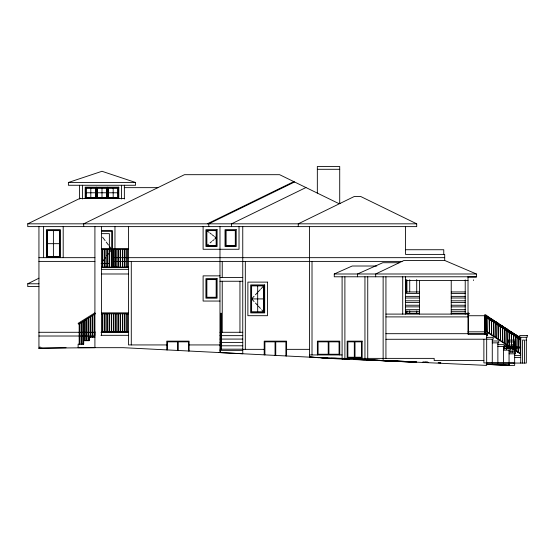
<?xml version="1.0" encoding="UTF-8"?>
<svg xmlns="http://www.w3.org/2000/svg" width="555" height="555" viewBox="0 0 555 555"><rect width="100%" height="100%" fill="white"/><g stroke="black" fill="none" stroke-linecap="round" stroke-linejoin="round"><path stroke-width="0.83" d="M509.06 362.921L509.06 365.398L514.658 365.398L514.658 353.632M485.861 316.322L485.542 316.815L520.867 339.875M103.14 260.801L105.54 257.596M107.004 255.64L108.489 253.656M109.37 252.483L111.701 249.375L109.37 246.26M40.057 346.882L38.94 348.2L94.912 347.68L94.912 226.62M254.093 301.573L251.616 298.909L254.093 296.238M255.446 294.781L257.229 292.86M258.207 291.805L260.357 289.495M261.079 288.718L263.743 285.846L251.616 285.846L251.616 311.966L263.743 311.966L263.743 285.846M206.842 245.539L216.173 245.539L216.173 230.616L206.842 230.616L206.842 245.539L208.458 244.214M210.095 242.875L211.642 241.605M212.565 240.849L213.869 239.781M214.709 239.094L216.173 237.894L214.521 236.603M506.264 349.046L509.06 347.062M506.743 348.894L509.587 347.035L520.722 347.035M508.158 348.901L510.01 347.687L509.587 347.035M95.155 313.79L78.616 324.127L78.123 323.336L94.884 312.86L95.231 313.79M38.94 286.581L27.75 286.581L27.75 283.785L38.94 278.187M298.257 226.62L298.257 223.825L354.222 196.525L360.75 196.525L416.715 223.825L416.715 226.62L27.75 226.62L27.75 223.825L80.274 198.204M207.306 223.825L293.824 181.624M294.559 181.984L208.784 223.825L208.784 226.62M305.951 187.541L231.56 223.825L231.56 226.62M476.412 276.785L334.263 276.785L334.263 273.99L352.168 266.012L376.796 266.012M68.397 182.477L101.974 171.287L135.559 182.477L135.559 185.273L68.397 185.273L68.397 182.477L135.559 182.477M66.066 347.721L38.94 348.235L38.94 226.62M38.94 348.235L42.041 348.172M317.335 169.296L339.716 169.296M124.292 187.652L157.87 187.652M86.136 192.772L95.46 192.772M97.326 192.772L106.657 192.772M108.523 192.772L117.847 192.772M79.587 198.537L124.362 198.537M340.229 203.352L338.363 203.352L279.602 174.686L184.454 174.686L83.715 223.825L83.715 226.62M27.75 223.825L416.715 223.825M101.62 230.616L112.401 230.616L112.401 267.434M101.558 231.317L111.701 231.317L111.701 267.434M101.315 233.648L109.37 233.648L109.37 263.493L101.121 263.493M47.341 243.673L59.461 243.673M101.44 248.453L128.489 248.453M101.44 249.389L128.489 249.389M405.525 249.736L443.764 249.736L443.764 254.398M38.94 257.666L94.912 257.666M114.961 257.666L444.701 257.666M468.018 277.07L476.412 277.07L476.412 273.99L444.701 260.462L403.998 260.462L375.673 273.99L375.673 276.785M38.94 261.398L94.912 261.398M114.961 261.398L402.042 261.398M399.274 262.716L382.797 262.716L357.482 273.99L357.482 276.785M101.44 267.108L128.489 267.108M101.44 267.461L128.489 267.461M101.44 269.328L128.489 269.328M101.44 273.99L128.489 273.99M334.263 273.99L476.412 273.99M219.981 275.863L203.109 275.863L203.109 301.046L219.981 301.046M219.981 277.521L242.757 277.521M405.525 280.518L468.018 280.518M219.981 281.253L242.757 281.253M27.75 283.785L38.94 283.785M405.525 291.944L419.518 291.944M451.229 291.944L465.222 291.944M405.525 293.574L419.518 293.574M451.229 293.574L465.222 293.574M405.525 296.377L419.518 296.377M451.229 296.377L465.222 296.377M405.525 298.007L419.518 298.007M451.229 298.007L465.222 298.007M251.616 298.909L263.743 298.909M405.525 300.803L419.518 300.803M451.229 300.803L465.222 300.803M405.525 302.44L419.518 302.44M451.229 302.44L465.222 302.44M405.525 305.236L419.518 305.236M451.229 305.236L465.222 305.236M405.525 306.866L419.518 306.866M451.229 306.866L465.222 306.866M405.525 309.669L419.518 309.669M451.229 309.669L465.222 309.669M405.525 311.3L419.518 311.3M451.229 311.3L465.222 311.3M101.44 312.853L128.489 312.853M405.525 313.221L419.518 313.221M451.229 313.221L465.222 313.221M468.018 313.221L468.954 313.221L468.954 314.095L385.933 314.095M465.222 313.353L468.954 313.353M405.525 313.395L419.518 313.395M451.229 313.395L468.954 313.395M101.44 313.79L128.489 313.79M220.647 314.192L221.466 314.192M484.577 314.796L485.861 314.796L485.861 334.27M220.883 315.24L221.23 315.24M468.018 315.733L485.861 315.733L520.722 338.495M220.883 316.253L221.23 316.253M220.883 316.433L221.23 316.433M220.883 316.655L221.23 316.655M385.933 316.898L468.018 316.898M220.883 317.384L221.23 317.384M220.883 317.564L221.23 317.564M220.883 317.744L221.23 317.744M220.883 317.925L221.23 317.925M220.883 318.514L221.23 318.514M220.883 318.702L221.23 318.695M220.883 319.645L221.23 319.645M220.883 319.826L221.23 319.826M220.883 320.776L221.23 320.776M220.883 320.957L221.23 320.957M220.883 321.9L221.23 321.9M220.883 322.08L221.23 322.08M220.883 323.031L221.23 323.031M220.883 323.211L221.23 323.211M220.883 324.141L221.23 324.141M220.883 324.321L221.23 324.321M220.883 325.265L221.23 325.265M220.883 325.445L221.23 325.445M220.883 326.368L221.23 326.368M220.883 326.548L221.23 326.548M220.883 327.499L221.23 327.499M220.883 327.679L221.23 327.679M220.883 328.643L221.23 328.643M220.883 328.824L221.23 328.824M220.647 329.885L221.466 329.885M220.647 329.954L221.466 329.954M220.647 330.419L221.466 330.419M220.647 330.537L221.466 330.537M220.647 330.822L221.466 330.822M220.883 331.002L221.23 331.002M94.884 331.515L94.912 335.317M101.44 331.508L128.489 331.508M101.44 331.862L128.489 331.862M468.018 331.821L484.577 331.821M220.883 332.015L221.23 332.015M220.883 332.195L221.23 332.195M38.94 332.285L94.912 332.285M100.934 332.285L128.489 332.285M219.981 332.285L242.757 332.285M220.883 333.146L221.23 333.146M220.883 333.326L221.23 333.326M385.933 333.687L487.609 333.687L487.609 335.553L486.673 335.553M220.883 334.276L221.23 334.276M468.018 334.27L487.609 334.27M220.883 334.457L221.23 334.457M100.934 335.317L128.489 335.317M220.883 335.407L221.23 335.407M219.981 335.65L242.757 335.65M38.94 336.018L94.912 336.018M220.883 336.538L221.23 336.538M220.883 336.719L221.23 336.719M94.912 337.183L89.313 337.183L89.313 340.68L83.715 340.68L83.715 344.176L78.123 344.176L78.123 347.68L123.21 347.68L318.924 357.628L309.447 357.149L309.447 226.62M486.673 337.343L493.201 337.343L493.201 339.202L385.933 339.285M220.883 337.662L221.23 337.662M220.883 337.842L221.23 337.842M220.883 338.793L221.23 338.793M220.883 338.973L221.23 338.973M219.981 339.077L242.757 339.077M220.883 339.903L221.23 339.903M220.883 340.083L221.23 340.083M525.62 340.076L526.32 340.076M492.271 340.992L498.799 340.992L498.799 342.858L492.271 342.858M220.883 341.027L221.23 341.027M220.883 341.207L221.23 341.207M220.883 342.13L221.23 342.13M220.883 342.31L221.23 342.31M219.981 342.407L242.757 342.407M220.883 343.261L221.23 343.261M220.883 343.441L221.23 343.441M220.883 344.405L221.23 344.405M497.87 344.648L504.398 344.648L504.398 346.514M513.958 344.745L514.658 344.745M166.736 344.933L128.489 344.933L128.489 226.62M189.123 344.933L219.981 344.933M503.891 345.592L509.06 345.592M219.981 345.793L242.757 345.793M497.87 346.514L509.06 346.528M509.587 347.971L520.722 347.971M503.461 348.304L509.996 348.304L509.996 350.17L503.461 350.17M219.981 349.171L242.757 349.171M242.757 349.345L264.208 349.345M286.595 349.345L309.447 349.345M219.981 350.351L242.757 350.351M513.958 350.33L514.658 350.33M509.06 351.953L515.588 351.953L515.588 353.819L509.06 353.819M218.503 352.522L242.757 353.757L242.757 226.62M309.447 354.943L342.095 354.943M514.658 355.609L520.722 355.609M514.658 357.475L520.722 357.475M379.516 360.181L369.144 359.904M483.877 360.577L434.177 360.577L434.177 358.377L342.095 358.377L309.447 357.149L318.965 357.573M514.658 362.921L483.877 362.921L483.877 339.285M486.673 363.067L526.32 363.067L526.32 337.28M513.958 363.532L514.658 363.532M486.673 364.448L509.06 365.232L486.208 364.406M309.447 357.149L342.095 359.12L392.184 360.951M393.89 361.014L404.137 361.388M409.257 361.569L415.938 361.811M425.345 362.158L427.773 362.242M486.673 364.385L509.06 365.197M404.047 361.451L369.144 360.181L370.65 360.181M407.516 361.576L416.181 361.888M428.307 362.332L422.723 362.131L427.87 362.311M321.56 357.684L327.616 357.954M334.533 358.259L337.128 358.377M346.646 358.801L349.241 358.912M359.619 359.376L363.948 359.564M371.732 359.911L377.788 360.181M384.712 360.486L392.496 360.833M396.818 361.027L404.602 361.374M408.931 361.562L415.855 361.874M327.616 358.024L320.693 357.691L327.54 358.065M332.806 358.273L337.128 358.481M344.051 358.814L349.241 359.064M355.297 359.356L363.948 359.772M366.543 359.897L416.715 362.318L353.389 359.383M330.988 358.246L337.017 358.551M342.192 358.814L349.081 359.161M485.861 315.191L520.722 337.974M485.861 315.559L490.842 318.806M492.972 320.2L495.816 322.06M497.238 322.989L504.356 327.63M505.778 328.56L508.623 330.419M510.045 331.349L520.007 337.849M485.861 316.843L520.43 339.417M485.861 330.87L520.722 353.632M485.861 331.432L520.722 354.187M517.87 351.766L518.217 352.002M520.084 353.216L520.43 353.445L520.084 337.558L520.43 354M509.004 345.98L509.358 346.216M511.224 347.43L511.571 347.659M513.437 348.873L513.784 349.109M515.65 350.323L516.004 350.552M497.932 338.751L498.279 338.98M500.145 340.194L500.492 340.43M502.358 341.644L502.712 341.873M504.578 343.087L504.925 343.323M506.791 344.537L507.138 344.766M489.066 332.965L489.42 333.194M491.286 334.408L491.633 334.644M493.499 335.858L493.853 336.087M495.712 337.301L496.066 337.537M486.853 331.515L487.207 331.841L486.853 315.857L486.853 331.613M206.842 230.616L209.069 232.351M209.998 233.079L211.504 234.252M212.253 234.834L213.71 235.979M255.446 303.03L257.229 304.952M258.339 306.145L260.434 308.407M261.731 309.801L263.743 311.966M102.585 237.2L105.124 240.593M106.22 242.056L108.489 245.088M485.403 315.733L485.583 323.135L485.32 315.733M524.454 363.067L524.454 340.076L522.588 340.076L522.588 363.067M520.722 337.28L520.722 363.067M514.658 341.942L514.658 352.432M512.792 352.536L512.792 344.745L510.926 344.745L510.926 352.536M509.06 341.942L509.06 348.658M509.06 350.17L509.06 365.398M508.359 346.528L508.359 348.172M508.012 346.528L508.012 348.172M506.493 346.528L506.493 348.998M506.146 346.528L506.146 348.998M504.627 346.528L504.627 348.998M504.273 346.528L504.273 348.998M503.461 346.514L503.461 363.067M497.87 342.858L497.87 363.067M492.271 339.202L492.271 363.067M486.673 333.687L486.673 365.398L383.137 360.625L383.137 276.785M485.667 316.586L485.667 334.27M485.549 316.586L485.583 334.27M484.695 331.973L484.695 334.27M484.619 315.733L484.577 334.27M484.536 315.733L484.536 334.27M473.477 279.873L473.477 280.518M468.371 314.095L468.371 334.27M468.018 276.785L468.018 313.353M468.018 314.095L468.018 333.687M465.222 279.873L465.222 314.095M451.229 280.518L451.229 314.095M444.701 260.462L444.701 254.398L405.525 254.398L405.525 226.62M419.518 280.518L419.518 314.095M416.715 279.602L416.715 292.478M416.715 310.953L416.715 313.422M409.722 279.769L409.722 291.84M409.722 310.807L409.722 313.388M406.919 279.942L406.919 292.284M406.919 311.084L406.919 313.63M406.225 279.817L406.225 292.409M406.225 311.064L406.225 313.63M405.989 280.053L405.989 292.18M405.525 276.785L405.525 314.095M402.722 276.785L402.722 314.095M385.933 276.785L385.933 358.377M367.743 276.785L367.743 358.377M364.947 276.785L364.947 359.952M344.891 276.785L344.891 358.377M342.095 276.785L342.095 359.12M339.716 203.165L339.716 166.493L317.335 166.493L317.335 193.091M339.764 354.943L339.764 341.145L317.377 341.145L317.377 354.943M312.014 261.398L312.014 354.943M286.595 355.984L286.595 341.145L264.208 341.145L264.208 354.846M285.894 355.949L285.894 341.845L275.752 341.845L275.752 355.429M275.051 355.394L275.051 341.845L264.908 341.845L264.908 354.881M257.68 285.846L257.68 311.966M245.317 261.398L245.317 349.345M239.954 281.253L239.954 332.285M239.025 226.62L239.025 249.271L203.109 249.271L203.109 226.62M222.236 261.398L222.236 277.521M222.236 281.253L222.236 332.285M221.466 349.102L221.466 313.263L220.647 313.263L220.647 349.102M220.349 350.143L220.349 352.55M219.981 226.62L219.981 352.522M189.123 351.031L189.123 341.145L166.736 341.145L166.736 349.893M188.423 351.031L188.423 341.845L178.273 341.845L178.273 350.476M177.579 350.441L177.579 341.845L167.43 341.845L167.43 349.927M131.285 261.398L131.285 344.933M127.178 249.389L127.178 267.108M127.178 313.79L127.178 331.508M126.831 249.389L126.831 267.108M126.831 313.79L126.831 331.508M124.965 249.389L124.965 267.108M124.965 313.79L124.965 331.508M124.611 249.389L124.611 267.108M124.611 313.79L124.611 331.508M124.362 185.273L124.362 198.995M122.752 249.389L122.752 267.108M122.752 313.79L122.752 331.508M122.398 249.389L122.398 267.108M122.398 313.79L122.398 331.508M121.58 185.273L121.58 198.995M120.532 249.389L120.532 267.108M120.532 313.79L120.532 331.508M120.185 249.389L120.185 267.108M120.185 313.79L120.185 331.508M118.319 249.389L118.319 267.108M118.319 313.79L118.319 331.508M117.965 249.389L117.965 267.108M117.965 313.79L117.965 331.508M116.106 249.389L116.106 267.108M116.106 313.79L116.106 331.508M115.752 249.389L115.752 267.108M115.752 313.79L115.752 331.508M114.961 226.62L114.961 267.434M113.886 249.389L113.886 267.108M113.886 313.79L113.886 331.508M113.539 249.389L113.539 267.108M113.539 313.79L113.539 331.508M113.185 188.11L113.185 197.434M111.673 313.79L111.673 331.508M111.326 249.389L111.326 267.108M111.326 313.79L111.326 331.508M109.46 249.389L109.46 267.108M109.46 313.79L109.46 331.508M109.106 249.389L109.106 267.108M109.106 313.79L109.106 331.508M107.587 187.174L107.587 198.371M107.24 249.389L107.24 267.108M107.24 313.79L107.24 331.508M106.893 249.389L106.893 267.108M106.893 313.79L106.893 331.508M105.027 249.389L105.027 267.108M105.027 313.79L105.027 331.508M104.68 249.389L104.68 267.108M104.68 313.79L104.68 331.508M102.814 249.389L102.814 267.108M102.814 313.79L102.814 331.508M102.46 249.389L102.46 267.108M102.46 313.79L102.46 331.508M101.995 188.11L101.995 197.434M101.44 226.62L101.44 335.317M96.397 187.174L96.397 198.371M94.44 314.234L94.44 337.183M94.093 314.456L94.093 337.183M92.581 315.4L92.581 337.183M92.227 315.622L92.227 337.183M90.798 188.11L90.798 197.434M90.715 316.565L90.715 337.183M90.361 316.787L90.361 337.183M88.849 317.731L88.849 340.68M88.495 317.953L88.495 340.68M86.982 318.896L86.982 340.68M86.629 319.118L86.629 340.68M85.116 320.068L85.116 340.68M84.762 320.284L84.762 340.68M83.25 321.234L83.25 344.176M82.903 321.449L82.903 344.176M82.404 185.273L82.404 198.995M81.384 322.399L81.384 344.176M81.037 322.615L81.037 344.176M79.587 185.273L79.587 199.065M79.518 323.565L79.518 344.176M79.171 323.78L79.171 344.176M63.194 226.62L63.194 257.666M60.398 257.666L60.398 229.68L46.405 229.68L46.405 257.666M53.398 230.616L53.398 256.729M43.609 226.62L43.609 257.666M118.784 187.174L85.199 187.174L85.199 198.371L118.784 198.371L118.784 187.174M95.696 187.874L85.9 187.874L85.9 197.67L95.696 197.67L95.696 187.874M106.886 187.874L97.097 187.874L97.097 197.67L106.886 197.67L106.886 187.874M118.083 187.874L108.287 187.874L108.287 197.67L118.083 197.67L118.083 187.874M95.46 188.11L86.136 188.11L86.136 197.434L95.46 197.434L95.46 188.11M106.657 188.11L97.326 188.11L97.326 197.434L106.657 197.434L106.657 188.11M117.847 188.11L108.523 188.11L108.523 197.434L117.847 197.434L117.847 188.11M217.102 229.68L205.912 229.68L205.912 246.469L217.102 246.469L217.102 229.68M236.222 229.68L225.032 229.68L225.032 246.469L236.222 246.469L236.222 229.68M59.697 230.38L47.106 230.38L47.106 256.965L59.697 256.965L59.697 230.38M216.401 230.38L206.613 230.38L206.613 245.775L216.401 245.775L216.401 230.38M235.528 230.38L225.732 230.38L225.732 245.775L235.528 245.775L235.528 230.38M59.461 230.616L47.341 230.616L47.341 256.729L59.461 256.729L59.461 230.616M235.292 230.616L225.961 230.616L225.961 245.539L235.292 245.539L235.292 230.616M217.102 278.659L205.912 278.659L205.912 298.195L217.102 298.195L217.102 278.659M216.401 279.359L206.613 279.359L206.613 297.494L216.401 297.494L216.401 279.359M216.173 279.595L206.842 279.595L206.842 297.258L216.173 297.258L216.173 279.595M267.475 282.12L247.884 282.12L247.884 315.698L267.475 315.698L267.475 282.12M264.673 284.916L250.68 284.916L250.68 312.902L264.673 312.902L264.673 284.916M263.972 285.617L251.38 285.617L251.38 312.201L263.972 312.201L263.972 285.617M221.23 315.06L220.883 315.06L220.883 344.586L221.23 344.586L221.23 315.06M527.25 335.414L519.785 335.414L519.785 337.28L527.25 337.28L527.25 335.414M515.588 340.076L508.13 340.076L508.13 341.942L515.588 341.942L515.588 340.076M362.151 341.145L347.166 341.145L347.166 357.94L362.151 357.94L362.151 341.145M328.22 341.845L318.077 341.845L318.077 354.243L328.22 354.243L328.22 341.845M339.063 341.845L328.921 341.845L328.921 354.243L339.063 354.243L339.063 341.845M354.305 341.845L347.867 341.845L347.867 357.24L354.305 357.24L354.305 341.845M361.451 341.845L355.006 341.845L355.006 357.24L361.451 357.24L361.451 341.845M440.739 362.783L438.166 362.686L440.739 362.769M489.42 317.536L489.066 317.307L489.42 333.319L489.42 317.536M491.633 318.979L491.286 318.75L491.633 334.797L491.633 318.979M493.853 320.429L493.499 320.2L493.853 336.274L493.853 320.429M496.066 321.872L495.712 321.643L496.066 337.752L496.066 321.872M498.279 323.322L497.932 323.093L498.279 339.23L498.279 323.322M500.492 324.765L500.145 324.536L500.492 340.708L500.492 324.765M502.712 326.215L502.358 325.986L502.712 342.185L502.712 326.215M504.925 327.658L504.578 327.429L504.925 343.656L504.925 327.658M507.138 329.108L506.791 328.879L507.138 345.134L507.138 329.108M509.358 330.551L509.004 330.322L509.358 346.611L509.358 330.551M511.571 332.001L511.224 331.772L511.571 348.089L511.571 332.001M513.784 333.444L513.437 333.215L513.784 349.567L513.784 333.444M516.004 334.894L515.65 334.665L516.004 351.044L516.004 334.894M518.217 336.337L517.87 336.108L518.217 352.522L518.217 336.337"/></g></svg>
